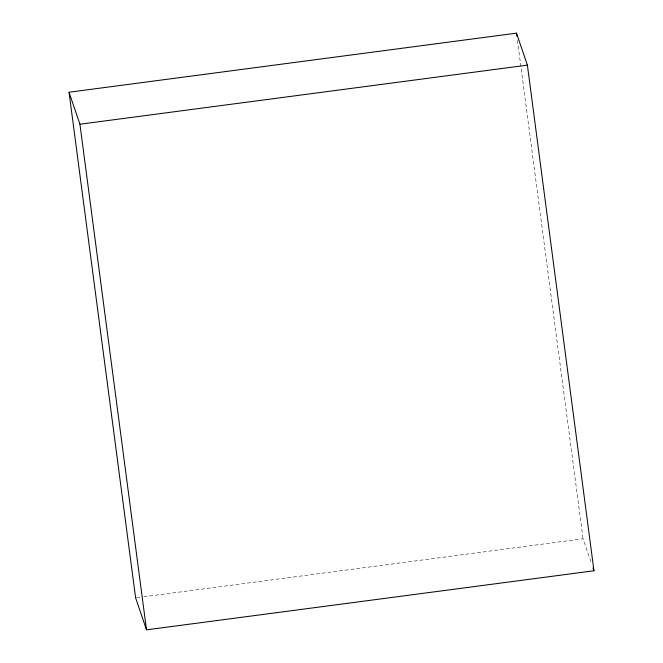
<?xml version="1.0" encoding="UTF-8"?>
<svg xmlns="http://www.w3.org/2000/svg" width="663" height="663" viewBox="0 0 663 663"><rect width="100%" height="100%" fill="white"/><g stroke="black" fill="none" stroke-linecap="round" stroke-linejoin="round"><path stroke-width="0.5" stroke-dasharray="3.31 2.49" d="M136.628 597.728L142.785 596.915M143.813 596.775L583.067 538.779L591.653 563.981M517.438 40.327L583.067 538.779"/><path stroke-width="0.99" d="M69.035 92.232L516.494 33.15L527.392 65.14L593.965 570.768L146.506 629.85L135.608 597.86L69.035 92.232L79.933 124.221L146.506 629.85M79.933 124.221L527.392 65.14M592.971 567.86L593.965 570.768M516.494 33.15L516.9 36.225"/></g></svg>
